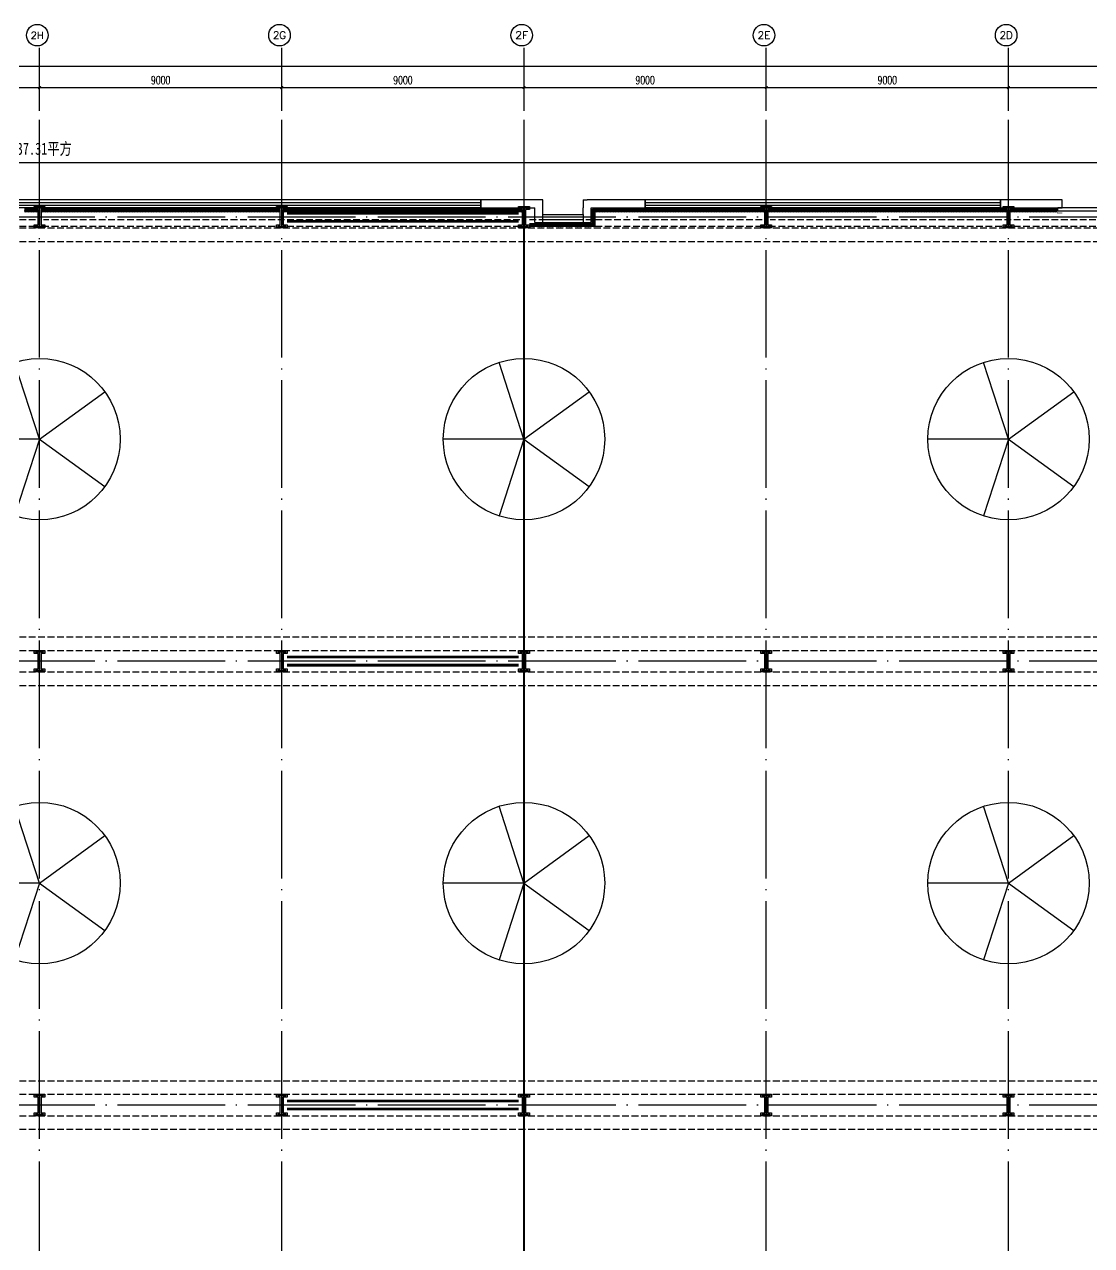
# Model space of a CAD drawing. Extents: x -555607 to 460190, y 498714 to 1664455.
# Drawn here: x -192416 to -152766, y 684346 to 729736 of the extents above; entities that cross this region are included whole.
import ezdxf
from ezdxf.enums import TextEntityAlignment as Align

# ---------------------------------------------------------------- set-up
doc = ezdxf.new("R2010")
doc.units = 0
doc.header["$LTSCALE"] = 1000
doc.header["$MEASUREMENT"] = 0
for name, pattern in [('10平面$0$DASH', [0.35, 0.25, -0.1]), ('CENTER', [2, 1.25, -0.25, 0.25, -0.25]), ('DASH', [0.35, 0.25, -0.1]), ('DOTE', [2.42, 2, -0.2, 0.02, -0.2])]:
    doc.linetypes.add(name, pattern=pattern)
doc.layers.get('Defpoints').update_dxf_attribs({"color": 210})
for name, color, linetype in [('10平面$0$WINDOW', 8, 'Continuous'), ('A-AXIS-D', 1, 'Continuous'), ('A-AXIS-DOTE', 14, 'DOTE'), ('A-HATCH-2', 251, 'Continuous'), ('A-HRAIL', 250, 'Continuous'), ('A-LIN-V', 9, 'Continuous'), ('A-SFCE', 30, 'Continuous'), ('A-WINDOW', 8, 'Continuous'), ('AS-COLN', 6, 'Continuous'), ('AS-WALL', 40, 'Continuous'), ('TH_DIM', 3, 'Continuous'), ('建-窗', 8, 'Continuous'), ('暖通', 7, 'Continuous')]:
    doc.layers.add(name, color=color, linetype=linetype)
doc.layers.add('柱间支撑', color=6, linetype='CENTER', lineweight=0)
doc.styles.add('_TCH_AXIS', font='COMPLEX', dxfattribs={"bigfont": 'GBCBIG'})
doc.styles.add('_TCH_DIM_T3', font='SIMPLEX', dxfattribs={"width": 0.705882, "bigfont": 'GBCBIG'})
doc.styles.get("Standard").update_dxf_attribs({"font": 'gbenor.shx', "bigfont": 'gbcbig.shx'})
doc.styles.add('图框宋体', font='', dxfattribs={"width": 0.75})
doc.styles.get('图框宋体').set_extended_font_data('SimSun')
doc.linetypes.add('字母', pattern='A,12.7,-5.08,["挡烟垂壁",Standard,S=2.54,R=0,X=-2.54,Y=-1.27],-5.08', length=22.86)
doc.dimstyles.new('_TCH_ARCH&&100', dxfattribs={"dimtxt": 297.5, "dimasz": 100, "dimexe": 100, "dimexo": 100, "dimgap": 126.25, "dimtad": 1, "dimdec": 0, "dimzin": 0, "dimdsep": 46, "dimtxsty": '_TCH_DIM_T3', "dimblk": 'ARCHTICK', "dimcen": 0.09, "dimclrt": 7, "dimazin": 2, "dimtfac": 1, "dimtdec": 0, "dimtix": 1, "dimtmove": 2, "dimatfit": 3, "dimfxl": 100, "dimtolj": 1, "dimtzin": 0, "dimarcsym": 0})
doc.dimstyles.new('_TCH_ARCH&&150', dxfattribs={"dimtxt": 446.25, "dimasz": 150, "dimexe": 375, "dimexo": 450, "dimgap": 150, "dimtad": 1, "dimdec": 0, "dimzin": 0, "dimdsep": 46, "dimtxsty": '_TCH_DIM_T3', "dimblk": 'ARCHTICK', "dimcen": 0.09, "dimclrt": 7, "dimazin": 2, "dimtfac": 1, "dimtdec": 0, "dimtix": 1, "dimtmove": 2, "dimatfit": 3, "dimfxl": 1, "dimtolj": 1, "dimtzin": 0, "dimarcsym": 0})

# ---------------------------------------------------------------- blocks, each defined once
blk = doc.blocks.new('WINDOW2DLIB$DYNSTYLE$00000005')
at = {"color": 0}
for points in [[(-0.5, 0.5), (-0.5, -0.5)], [(-0.5, 0.5), (0.5, 0.5)], [(0.5, -0.5), (0.5, 0.5)], [(0.5, 0.1667), (-0.5, 0.1667)], [(0.5, -0.1667), (-0.5, -0.1667)], [(-0.5, -0.5), (0.5, -0.5)]]:
    blk.add_lwpolyline(points, dxfattribs=at)
blk = doc.blocks.new('10平面$0$$DorLib2D$00000126')
at = {"color": 0, "linetype": 'Continuous'}
for p, q in [((-0.532, 0.5), (-0.532, 0.9)), ((0.532, 0.9), (0.532, 0.5))]:
    blk.add_line(p, q, dxfattribs=at)
at = {"color": 0, "linetype": '10平面$0$DASH'}
for p, q in [((-0.532, 0.9), (0.532, 0.9)), ((-0.532, 0.5), (0.532, 0.5))]:
    blk.add_line(p, q, dxfattribs=at)
blk = doc.blocks.new('42343243')
at = {"layer": 'AS-WALL'}
for p, q in [((-173154, 1223170), (-175454, 1223170)), ((-175454, 1223170), (-175454, 1222870)), ((-175454, 1222870), (-173454, 1222870)), ((-173454, 1222320), (-173454, 1222870)), ((-173154, 1222620), (-173154, 1223170)), ((-171654, 1223170), (-171504, 1223170)), ((-171654, 1223170), (-171654, 1222870)), ((-171654, 1222870), (-171654, 1222870)), ((-171654, 1222620), (-171654, 1222870)), ((-169354, 1223170), (-171504, 1223170)), ((-171354, 1222320), (-171354, 1222870)), ((-171354, 1222870), (-169354, 1222870)), ((-169354, 1222870), (-169354, 1223170)), ((-153854, 1223170), (-156154, 1223170)), ((-156154, 1223170), (-156154, 1222870)), ((-156154, 1222870), (-153854, 1222870)), ((-153854, 1222870), (-153854, 1223170)), ((-173154, 1222320), (-173154, 1222620)), ((-171654, 1222620), (-171654, 1222320)), ((-173454, 1222320), (-173154, 1222320)), ((-171654, 1222320), (-171354, 1222320))]:
    blk.add_line(p, q, dxfattribs=at)
at = {"layer": '10平面$0$WINDOW', "xscale": 5000, "yscale": 300, "zscale": 300, "rotation": 180}
blk.add_blockref('10平面$0$$DorLib2D$00000126', (-151354, 1223020), dxfattribs=at)
at = {"layer": '建-窗', "zscale": 300}
for p, xscale, yscale, rotation in [((-185904, 1223020), -20900, -300, 359.9999999994913), ((-162754, 1223020), -13200, -300, 359.9999999996728), ((-172404, 1222470), -1500, 300, 179.9999999999555)]:
    blk.add_blockref('WINDOW2DLIB$DYNSTYLE$00000005', p, dxfattribs=dict(at, xscale=xscale, yscale=yscale, rotation=rotation))
blk = doc.blocks.new('w4324324')
at = {"layer": 'A-HATCH-2', "color": 250}
for q in [(-1694760, 686605), (-1697614, 684532), (-1691907, 684532), (-1696524, 681178), (-1692997, 681178)]:
    blk.add_line((-1694760, 683605), q, dxfattribs=at)
blk.add_circle((-1694760, 683605), 3000, dxfattribs=at)
blk = doc.blocks.new('ner546')
at = {"layer": 'A-LIN-V'}
for p in [(614780, -10744), (631280, -10744), (614780, -28744), (631280, -28744), (614780, -46744), (631280, -46744)]:
    blk.add_blockref('w4324324', p, dxfattribs=at)
blk = doc.blocks.new('23124232432')
at = {"layer": '柱间支撑', "color": 250, "const_width": 100}
for points in [[(-174054, 722720), (-182654, 722720)], [(-174054, 722420), (-182654, 722420)], [(-174054, 706220), (-182654, 706220)], [(-174054, 705920), (-182654, 705920)], [(-174054, 689720), (-182654, 689720)], [(-174054, 689420), (-182654, 689420)]]:
    blk.add_lwpolyline(points, dxfattribs=at)
blk = doc.blocks.new('nt66')
at = {"layer": 'A-HATCH-2'}
blk.add_lwpolyline([(-195840, 766870), (-195440, 766870), (-195440, 766758), (-195586, 766758), (-195586, 766182), (-195440, 766182), (-195440, 766070), (-195840, 766070), (-195840, 766182), (-195694, 766182), (-195694, 766758), (-195840, 766758)], close=True, dxfattribs=at)
at = {"layer": 'AS-COLN'}
blk.add_lwpolyline([(-195790, 766820), (-195490, 766820), (-195490, 766808), (-195636, 766808), (-195636, 766132), (-195490, 766132), (-195490, 766120), (-195790, 766120), (-195790, 766132), (-195644, 766132), (-195644, 766808), (-195790, 766808)], close=True, dxfattribs=at)
blk = doc.blocks.new('_ArchTick')
at = {"color": 0, "linetype": 'ByBlock', "const_width": 0.4}
blk.add_lwpolyline([(-0.5, -0.5), (0.5, 0.5)], dxfattribs=at)
blk = doc.blocks.new('*D133')
at = {"layer": 'A-AXIS-D', "color": 0, "lineweight": -2, "transparency": 16777216}
for p, q in [((-286054, 726630), (-286054, 728290)), ((-286054, 728190), (-128054, 728190)), ((-128054, 726630), (-128054, 728290))]:
    blk.add_line(p, q, dxfattribs=at)
at = {"layer": 'Defpoints', "color": 0, "transparency": 16777216}
for p in [(-128054, 728190), (-286054, 726530), (-128054, 726530)]:
    blk.add_point(p, dxfattribs=at)
at = {"layer": 'A-AXIS-D', "color": 0, "lineweight": -2, "transparency": 16777216, "xscale": 100, "yscale": 100, "zscale": 100, "rotation": 180}
blk.add_blockref('_ArchTick', (-286054, 728190), dxfattribs=at)
at = {"layer": 'A-AXIS-D', "color": 0, "lineweight": -2, "transparency": 16777216, "xscale": 100, "yscale": 100, "zscale": 100}
blk.add_blockref('_ArchTick', (-128054, 728190), dxfattribs=at)
at = {"layer": 'A-AXIS-D', "color": 7, "transparency": 16777216, "insert": (-207054, 728465), "char_height": 297.5, "attachment_point": 5, "style": '_TCH_DIM_T3'}
blk.add_mtext('\\A1;158000', dxfattribs=at)
blk = doc.blocks.new('*D144')
at = {"layer": 'A-AXIS-D', "color": 0, "lineweight": -2, "transparency": 16777216}
for p, q in [((-200854, 726530), (-200854, 727490)), ((-200854, 727390), (-191854, 727390)), ((-191854, 726530), (-191854, 727490))]:
    blk.add_line(p, q, dxfattribs=at)
at = {"layer": 'Defpoints', "color": 0, "transparency": 16777216}
for p in [(-191854, 727390), (-200854, 726430), (-191854, 726430)]:
    blk.add_point(p, dxfattribs=at)
at = {"layer": 'A-AXIS-D', "color": 0, "lineweight": -2, "transparency": 16777216, "xscale": 100, "yscale": 100, "zscale": 100, "rotation": 180}
blk.add_blockref('_ArchTick', (-200854, 727390), dxfattribs=at)
at = {"layer": 'A-AXIS-D', "color": 0, "lineweight": -2, "transparency": 16777216, "xscale": 100, "yscale": 100, "zscale": 100}
blk.add_blockref('_ArchTick', (-191854, 727390), dxfattribs=at)
at = {"layer": 'A-AXIS-D', "color": 7, "transparency": 16777216, "insert": (-196354, 727665), "char_height": 297.5, "attachment_point": 5, "style": '_TCH_DIM_T3'}
blk.add_mtext('\\A1;9000', dxfattribs=at)
blk = doc.blocks.new('*D145')
at = {"layer": 'A-AXIS-D', "color": 0, "lineweight": -2, "transparency": 16777216}
for p, q in [((-191854, 726530), (-191854, 727490)), ((-191854, 727390), (-182854, 727390)), ((-182854, 726530), (-182854, 727490))]:
    blk.add_line(p, q, dxfattribs=at)
at = {"layer": 'Defpoints', "color": 0, "transparency": 16777216}
for p in [(-182854, 727390), (-191854, 726430), (-182854, 726430)]:
    blk.add_point(p, dxfattribs=at)
at = {"layer": 'A-AXIS-D', "color": 0, "lineweight": -2, "transparency": 16777216, "xscale": 100, "yscale": 100, "zscale": 100, "rotation": 180}
blk.add_blockref('_ArchTick', (-191854, 727390), dxfattribs=at)
at = {"layer": 'A-AXIS-D', "color": 0, "lineweight": -2, "transparency": 16777216, "xscale": 100, "yscale": 100, "zscale": 100}
blk.add_blockref('_ArchTick', (-182854, 727390), dxfattribs=at)
at = {"layer": 'A-AXIS-D', "color": 7, "transparency": 16777216, "insert": (-187354, 727665), "char_height": 297.5, "attachment_point": 5, "style": '_TCH_DIM_T3'}
blk.add_mtext('\\A1;9000', dxfattribs=at)
blk = doc.blocks.new('*D146')
at = {"layer": 'A-AXIS-D', "color": 0, "lineweight": -2, "transparency": 16777216}
for p, q in [((-182854, 726530), (-182854, 727490)), ((-182854, 727390), (-173854, 727390)), ((-173854, 726530), (-173854, 727490))]:
    blk.add_line(p, q, dxfattribs=at)
at = {"layer": 'Defpoints', "color": 0, "transparency": 16777216}
for p in [(-173854, 727390), (-182854, 726430), (-173854, 726430)]:
    blk.add_point(p, dxfattribs=at)
at = {"layer": 'A-AXIS-D', "color": 0, "lineweight": -2, "transparency": 16777216, "xscale": 100, "yscale": 100, "zscale": 100, "rotation": 180}
blk.add_blockref('_ArchTick', (-182854, 727390), dxfattribs=at)
at = {"layer": 'A-AXIS-D', "color": 0, "lineweight": -2, "transparency": 16777216, "xscale": 100, "yscale": 100, "zscale": 100}
blk.add_blockref('_ArchTick', (-173854, 727390), dxfattribs=at)
at = {"layer": 'A-AXIS-D', "color": 7, "transparency": 16777216, "insert": (-178354, 727665), "char_height": 297.5, "attachment_point": 5, "style": '_TCH_DIM_T3'}
blk.add_mtext('\\A1;9000', dxfattribs=at)
blk = doc.blocks.new('*D147')
at = {"layer": 'A-AXIS-D', "color": 0, "lineweight": -2, "transparency": 16777216}
for p, q in [((-173854, 726530), (-173854, 727490)), ((-173854, 727390), (-164854, 727390)), ((-164854, 726530), (-164854, 727490))]:
    blk.add_line(p, q, dxfattribs=at)
at = {"layer": 'Defpoints', "color": 0, "transparency": 16777216}
for p in [(-164854, 727390), (-173854, 726430), (-164854, 726430)]:
    blk.add_point(p, dxfattribs=at)
at = {"layer": 'A-AXIS-D', "color": 0, "lineweight": -2, "transparency": 16777216, "xscale": 100, "yscale": 100, "zscale": 100, "rotation": 180}
blk.add_blockref('_ArchTick', (-173854, 727390), dxfattribs=at)
at = {"layer": 'A-AXIS-D', "color": 0, "lineweight": -2, "transparency": 16777216, "xscale": 100, "yscale": 100, "zscale": 100}
blk.add_blockref('_ArchTick', (-164854, 727390), dxfattribs=at)
at = {"layer": 'A-AXIS-D', "color": 7, "transparency": 16777216, "insert": (-169354, 727665), "char_height": 297.5, "attachment_point": 5, "style": '_TCH_DIM_T3'}
blk.add_mtext('\\A1;9000', dxfattribs=at)
blk = doc.blocks.new('*D148')
at = {"layer": 'A-AXIS-D', "color": 0, "lineweight": -2, "transparency": 16777216}
for p, q in [((-164854, 726530), (-164854, 727490)), ((-164854, 727390), (-155854, 727390)), ((-155854, 726530), (-155854, 727490))]:
    blk.add_line(p, q, dxfattribs=at)
at = {"layer": 'Defpoints', "color": 0, "transparency": 16777216}
for p in [(-155854, 727390), (-164854, 726430), (-155854, 726430)]:
    blk.add_point(p, dxfattribs=at)
at = {"layer": 'A-AXIS-D', "color": 0, "lineweight": -2, "transparency": 16777216, "xscale": 100, "yscale": 100, "zscale": 100, "rotation": 180}
blk.add_blockref('_ArchTick', (-164854, 727390), dxfattribs=at)
at = {"layer": 'A-AXIS-D', "color": 0, "lineweight": -2, "transparency": 16777216, "xscale": 100, "yscale": 100, "zscale": 100}
blk.add_blockref('_ArchTick', (-155854, 727390), dxfattribs=at)
at = {"layer": 'A-AXIS-D', "color": 7, "transparency": 16777216, "insert": (-160354, 727665), "char_height": 297.5, "attachment_point": 5, "style": '_TCH_DIM_T3'}
blk.add_mtext('\\A1;9000', dxfattribs=at)
blk = doc.blocks.new('*D149')
at = {"layer": 'A-AXIS-D', "color": 0, "lineweight": -2, "transparency": 16777216}
for p, q in [((-155854, 726530), (-155854, 727490)), ((-155854, 727390), (-146854, 727390)), ((-146854, 726530), (-146854, 727490))]:
    blk.add_line(p, q, dxfattribs=at)
at = {"layer": 'Defpoints', "color": 0, "transparency": 16777216}
for p in [(-146854, 727390), (-155854, 726430), (-146854, 726430)]:
    blk.add_point(p, dxfattribs=at)
at = {"layer": 'A-AXIS-D', "color": 0, "lineweight": -2, "transparency": 16777216, "xscale": 100, "yscale": 100, "zscale": 100, "rotation": 180}
blk.add_blockref('_ArchTick', (-155854, 727390), dxfattribs=at)
at = {"layer": 'A-AXIS-D', "color": 0, "lineweight": -2, "transparency": 16777216, "xscale": 100, "yscale": 100, "zscale": 100}
blk.add_blockref('_ArchTick', (-146854, 727390), dxfattribs=at)
at = {"layer": 'A-AXIS-D', "color": 7, "transparency": 16777216, "insert": (-151354, 727665), "char_height": 297.5, "attachment_point": 5, "style": '_TCH_DIM_T3'}
blk.add_mtext('\\A1;9000', dxfattribs=at)
blk = doc.blocks.new('3333')
at = {"layer": 'A-SFCE', "color": 250, "const_width": 20}
blk.add_lwpolyline([(-227064, 766320), (-227064, 766510), (-227244, 766510), (-227244, 766320)], dxfattribs=at)
blk = doc.blocks.new('99平面图例外参$0$$LinePat$圆环')
for points in [[(0, 150), (300, 150)], [(0, 0), (300, 0)], [(0, -150), (300, -150)]]:
    blk.add_lwpolyline(points)
at = {"color": 0}
blk.add_circle((150, 0), 150, dxfattribs=at)
blk = doc.blocks.new('*D614')
at = {"layer": 'Defpoints', "color": 0, "transparency": 16777216}
for p in [(-128854, 724608), (-263854, 723746), (-128854, 723746)]:
    blk.add_point(p, dxfattribs=at)
at = {"layer": 'TH_DIM', "color": 0, "lineweight": -2, "transparency": 16777216}
for p, q in [((-263854, 724196), (-263854, 724983)), ((-128854, 724196), (-128854, 724983)), ((-263854, 724608), (-128854, 724608))]:
    blk.add_line(p, q, dxfattribs=at)
at = {"layer": 'TH_DIM', "color": 0, "lineweight": -2, "transparency": 16777216, "xscale": 150, "yscale": 150, "zscale": 150, "rotation": 180}
blk.add_blockref('_ArchTick', (-263854, 724608), dxfattribs=at)
at = {"layer": 'TH_DIM', "color": 0, "lineweight": -2, "transparency": 16777216, "xscale": 150, "yscale": 150, "zscale": 150}
blk.add_blockref('_ArchTick', (-128854, 724608), dxfattribs=at)
at = {"layer": 'TH_DIM', "color": 7, "transparency": 16777216, "insert": (-196354, 725056), "char_height": 446.25, "attachment_point": 5, "style": '图框宋体'}
blk.add_mtext('\\A1;本侧2R轴至2A轴储烟仓以下开窗(门)面积共计:37.31平方', dxfattribs=at)

msp = doc.modelspace()

# ---------------------------------------------------------------- linework, layer by layer
at = {"layer": 'A-AXIS-D'}
for centre in [(-191939.1, 729336.1), (-182939.1, 729336.1), (-173939.1, 729336.1), (-164939.1, 729336.1), (-155939.1, 729336.1)]:
    msp.add_circle(centre, 400, dxfattribs=at)
at = {"layer": 'A-AXIS-DOTE', "color": 250, "ltscale": 2}
for p, q in [((-191854.2, 635071.1), (-191854.2, 728870)), ((-182854.2, 635071.1), (-182854.2, 728870)), ((-173854.2, 635071.1), (-173854.2, 728870)), ((-164854.2, 635071.1), (-164854.2, 728870)), ((-155854.2, 635071.1), (-155854.2, 728870)), ((-122040, 722570), (-296250, 722570)), ((-122040, 706070), (-296250, 706070)), ((-122040, 689570), (-296250, 689570))]:
    msp.add_line(p, q, dxfattribs=at)
at = {"layer": 'A-HATCH-2', "color": 250, "linetype": 'DASH'}
for p, q in [((-263654.2, 722170), (-128354.2, 722170)), ((-263654.2, 721670), (-128354.2, 721670)), ((-263654.2, 706970), (-128354.2, 706970)), ((-263654.2, 706470), (-128354.2, 706470)), ((-263654.2, 705670), (-128354.2, 705670)), ((-263654.2, 705170), (-128354.2, 705170)), ((-263654.2, 690470), (-128354.2, 690470)), ((-263654.2, 689970), (-128354.2, 689970)), ((-263654.2, 689170), (-128354.2, 689170)), ((-263654.2, 688670), (-128354.2, 688670))]:
    msp.add_line(p, q, dxfattribs=at)
at = {"layer": 'A-SFCE', "color": 250, "linetype": 'DASH'}
for p, q in [((-192004.2, 722470), (-200704.2, 722470)), ((-192004.2, 722220), (-200704.2, 722220)), ((-174004.2, 722470), (-191704.2, 722470)), ((-174004.2, 722220), (-191704.2, 722220)), ((-165004.2, 722470), (-173704.2, 722470)), ((-165004.2, 722220), (-173704.2, 722220)), ((-147004.2, 722470), (-164704.2, 722470)), ((-147004.2, 722220), (-164704.2, 722220))]:
    msp.add_line(p, q, dxfattribs=at)
at = {"layer": '暖通', "color": 2, "linetype": '字母', "ltscale": 0.05, "const_width": 80}
msp.add_lwpolyline([(-173854.2, 722170), (-173854.2, 640470)], dxfattribs=at)

# ---------------------------------------------------------------- block references
at = {"color": 250}
for p in [(3785.8, -43900), (12785.8, -43900), (21785.8, -43900), (30785.8, -43900), (39785.8, -43900), (3785.8, -60400), (12785.8, -60400), (21785.8, -60400), (30785.8, -60400), (39785.8, -60400), (3785.8, -76900), (12785.8, -76900), (21785.8, -76900), (30785.8, -76900), (39785.8, -76900)]:
    msp.add_blockref('nt66', p, dxfattribs=at)
at = {"layer": 'A-HRAIL', "color": 250, "yscale": 0.3333333333111111, "zscale": 0.3333333333111111}
for p, xscale, rotation in [((-192314.3, 722814), -0.3384127419249668, 359.9999999997966), ((-192212.8, 722814), -0.3384127419249668, 359.9999999997966), ((-192111.2, 722814), -0.3384127419249668, 359.9999999997966), ((-192009.7, 722814), -0.3384127419249668, 359.9999999997966), ((-191908.2, 722814), -0.3384127419249668, 359.9999999997966), ((-191699.1, 722814), -0.336818181795725, 359.9999999997966), ((-191598.1, 722814), -0.336818181795725, 359.9999999997966), ((-191497, 722814), -0.336818181795725, 359.9999999997966), ((-191396, 722814), -0.336818181795725, 359.9999999997966), ((-191295, 722814), -0.336818181795725, 359.9999999997966), ((-191193.9, 722814), -0.336818181795725, 359.9999999997966), ((-191092.9, 722814), -0.336818181795725, 359.9999999997966), ((-190991.8, 722814), -0.336818181795725, 359.9999999997966), ((-190890.8, 722814), -0.336818181795725, 359.9999999997966), ((-190789.7, 722814), -0.336818181795725, 359.9999999997966), ((-190688.7, 722814), -0.336818181795725, 359.9999999997966), ((-190587.6, 722814), -0.336818181795725, 359.9999999997966), ((-190486.6, 722814), -0.336818181795725, 359.9999999997966), ((-190385.5, 722814), -0.336818181795725, 359.9999999997966), ((-190284.5, 722814), -0.336818181795725, 359.9999999997966), ((-190183.5, 722814), -0.336818181795725, 359.9999999997966), ((-190082.4, 722814), -0.336818181795725, 359.9999999997966), ((-189981.4, 722814), -0.336818181795725, 359.9999999997966), ((-189880.3, 722814), -0.336818181795725, 359.9999999997966), ((-189779.3, 722814), -0.336818181795725, 359.9999999997966), ((-189678.2, 722814), -0.336818181795725, 359.9999999997966), ((-189577.2, 722814), -0.336818181795725, 359.9999999997966), ((-189476.1, 722814), -0.336818181795725, 359.9999999997966), ((-189375.1, 722814), -0.336818181795725, 359.9999999997966), ((-189274, 722814), -0.336818181795725, 359.9999999997966), ((-189173, 722814), -0.336818181795725, 359.9999999997966), ((-189072, 722814), -0.336818181795725, 359.9999999997966), ((-188970.9, 722814), -0.336818181795725, 359.9999999997966), ((-188869.9, 722814), -0.336818181795725, 359.9999999997966), ((-188768.8, 722814), -0.336818181795725, 359.9999999997966), ((-188667.8, 722814), -0.336818181795725, 359.9999999997966), ((-188566.7, 722814), -0.336818181795725, 359.9999999997966), ((-188465.7, 722814), -0.336818181795725, 359.9999999997966), ((-188364.6, 722814), -0.336818181795725, 359.9999999997966), ((-188263.6, 722814), -0.336818181795725, 359.9999999997966), ((-188162.5, 722814), -0.336818181795725, 359.9999999997966), ((-188061.5, 722814), -0.336818181795725, 359.9999999997966), ((-187960.5, 722814), -0.336818181795725, 359.9999999997966), ((-187859.4, 722814), -0.336818181795725, 359.9999999997966), ((-187758.4, 722814), -0.336818181795725, 359.9999999997966), ((-187657.3, 722814), -0.336818181795725, 359.9999999997966), ((-187556.3, 722814), -0.336818181795725, 359.9999999997966), ((-187455.2, 722814), -0.336818181795725, 359.9999999997966), ((-187354.2, 722814), -0.336818181795725, 359.9999999997966), ((-187253.1, 722814), -0.336818181795725, 359.9999999997966), ((-187152.1, 722814), -0.336818181795725, 359.9999999997966), ((-187051, 722814), -0.336818181795725, 359.9999999997966), ((-186950, 722814), -0.336818181795725, 359.9999999997966), ((-186849, 722814), -0.336818181795725, 359.9999999997966), ((-186747.9, 722814), -0.336818181795725, 359.9999999997966), ((-186646.9, 722814), -0.336818181795725, 359.9999999997966), ((-186545.8, 722814), -0.336818181795725, 359.9999999997966), ((-186444.8, 722814), -0.336818181795725, 359.9999999997966), ((-186343.7, 722814), -0.336818181795725, 359.9999999997966), ((-186242.7, 722814), -0.336818181795725, 359.9999999997966), ((-186141.6, 722814), -0.336818181795725, 359.9999999997966), ((-186040.6, 722814), -0.336818181795725, 359.9999999997966), ((-185939.5, 722814), -0.336818181795725, 359.9999999997966), ((-185838.5, 722814), -0.336818181795725, 359.9999999997966), ((-185737.5, 722814), -0.336818181795725, 359.9999999997966), ((-185636.4, 722814), -0.336818181795725, 359.9999999997966), ((-185535.4, 722814), -0.336818181795725, 359.9999999997966), ((-185434.3, 722814), -0.336818181795725, 359.9999999997966), ((-185333.3, 722814), -0.336818181795725, 359.9999999997966), ((-185232.2, 722814), -0.336818181795725, 359.9999999997966), ((-185131.2, 722814), -0.336818181795725, 359.9999999997966), ((-185030.1, 722814), -0.336818181795725, 359.9999999997966), ((-184929.1, 722814), -0.336818181795725, 359.9999999997966), ((-184828, 722814), -0.336818181795725, 359.9999999997966), ((-184727, 722814), -0.336818181795725, 359.9999999997966), ((-184626, 722814), -0.336818181795725, 359.9999999997966), ((-184524.9, 722814), -0.336818181795725, 359.9999999997966), ((-184423.9, 722814), -0.336818181795725, 359.9999999997966), ((-184322.8, 722814), -0.336818181795725, 359.9999999997966), ((-184221.8, 722814), -0.336818181795725, 359.9999999997966), ((-184120.7, 722814), -0.336818181795725, 359.9999999997966), ((-184019.7, 722814), -0.336818181795725, 359.9999999997966), ((-183918.6, 722814), -0.336818181795725, 359.9999999997966), ((-183817.6, 722814), -0.336818181795725, 359.9999999997966), ((-183716.5, 722814), -0.336818181795725, 359.9999999997966), ((-183615.5, 722814), -0.336818181795725, 359.9999999997966), ((-183514.5, 722814), -0.336818181795725, 359.9999999997966), ((-183413.4, 722814), -0.336818181795725, 359.9999999997966), ((-183312.4, 722814), -0.336818181795725, 359.9999999997966), ((-183211.3, 722814), -0.336818181795725, 359.9999999997966), ((-183110.3, 722814), -0.336818181795725, 359.9999999997966), ((-183009.2, 722814), -0.336818181795725, 359.9999999997966), ((-182908.2, 722814), -0.336818181795725, 359.9999999997966), ((-182699.1, 722814), -0.3368181817957273, 359.9999999997966), ((-182598.1, 722814), -0.3368181817957273, 359.9999999997966), ((-182497, 722814), -0.3368181817957273, 359.9999999997966), ((-182396, 722814), -0.3368181817957273, 359.9999999997966), ((-182295, 722814), -0.3368181817957273, 359.9999999997966), ((-182193.9, 722814), -0.3368181817957273, 359.9999999997966), ((-182092.9, 722814), -0.3368181817957273, 359.9999999997966), ((-181991.8, 722814), -0.3368181817957273, 359.9999999997966), ((-181890.8, 722814), -0.3368181817957273, 359.9999999997966), ((-181789.7, 722814), -0.3368181817957273, 359.9999999997966), ((-181688.7, 722814), -0.3368181817957273, 359.9999999997966), ((-181587.6, 722814), -0.3368181817957273, 359.9999999997966), ((-181486.6, 722814), -0.3368181817957273, 359.9999999997966), ((-181385.5, 722814), -0.3368181817957273, 359.9999999997966), ((-181284.5, 722814), -0.3368181817957273, 359.9999999997966), ((-181183.5, 722814), -0.3368181817957273, 359.9999999997966), ((-181082.4, 722814), -0.3368181817957273, 359.9999999997966), ((-180981.4, 722814), -0.3368181817957273, 359.9999999997966), ((-180880.3, 722814), -0.3368181817957273, 359.9999999997966), ((-180779.3, 722814), -0.3368181817957273, 359.9999999997966), ((-180678.2, 722814), -0.3368181817957273, 359.9999999997966), ((-180577.2, 722814), -0.3368181817957273, 359.9999999997966), ((-180476.1, 722814), -0.3368181817957273, 359.9999999997966), ((-180375.1, 722814), -0.3368181817957273, 359.9999999997966), ((-180274, 722814), -0.3368181817957273, 359.9999999997966), ((-180173, 722814), -0.3368181817957273, 359.9999999997966), ((-180072, 722814), -0.3368181817957273, 359.9999999997966), ((-179970.9, 722814), -0.3368181817957273, 359.9999999997966), ((-179869.9, 722814), -0.3368181817957273, 359.9999999997966), ((-179768.8, 722814), -0.3368181817957273, 359.9999999997966), ((-179667.8, 722814), -0.3368181817957273, 359.9999999997966), ((-179566.7, 722814), -0.3368181817957273, 359.9999999997966), ((-179465.7, 722814), -0.3368181817957273, 359.9999999997966), ((-179364.6, 722814), -0.3368181817957273, 359.9999999997966), ((-179263.6, 722814), -0.3368181817957273, 359.9999999997966), ((-179162.5, 722814), -0.3368181817957273, 359.9999999997966), ((-179061.5, 722814), -0.3368181817957273, 359.9999999997966), ((-178960.5, 722814), -0.3368181817957273, 359.9999999997966), ((-178859.4, 722814), -0.3368181817957273, 359.9999999997966), ((-178758.4, 722814), -0.3368181817957273, 359.9999999997966), ((-178657.3, 722814), -0.3368181817957273, 359.9999999997966), ((-178556.3, 722814), -0.3368181817957273, 359.9999999997966), ((-178455.2, 722814), -0.3368181817957273, 359.9999999997966), ((-178354.2, 722814), -0.3368181817957273, 359.9999999997966), ((-178253.1, 722814), -0.3368181817957273, 359.9999999997966), ((-178152.1, 722814), -0.3368181817957273, 359.9999999997966), ((-178051, 722814), -0.3368181817957273, 359.9999999997966), ((-177950, 722814), -0.3368181817957273, 359.9999999997966), ((-177849, 722814), -0.3368181817957273, 359.9999999997966), ((-177747.9, 722814), -0.3368181817957273, 359.9999999997966), ((-177646.9, 722814), -0.3368181817957273, 359.9999999997966), ((-177545.8, 722814), -0.3368181817957273, 359.9999999997966), ((-177444.8, 722814), -0.3368181817957273, 359.9999999997966), ((-177343.7, 722814), -0.3368181817957273, 359.9999999997966), ((-177242.7, 722814), -0.3368181817957273, 359.9999999997966), ((-177141.6, 722814), -0.3368181817957273, 359.9999999997966), ((-177040.6, 722814), -0.3368181817957273, 359.9999999997966), ((-176939.5, 722814), -0.3368181817957273, 359.9999999997966), ((-176838.5, 722814), -0.3368181817957273, 359.9999999997966), ((-176737.5, 722814), -0.3368181817957273, 359.9999999997966), ((-176636.4, 722814), -0.3368181817957273, 359.9999999997966), ((-176535.4, 722814), -0.3368181817957273, 359.9999999997966), ((-176434.3, 722814), -0.3368181817957273, 359.9999999997966), ((-176333.3, 722814), -0.3368181817957273, 359.9999999997966), ((-176232.2, 722814), -0.3368181817957273, 359.9999999997966), ((-176131.2, 722814), -0.3368181817957273, 359.9999999997966), ((-176030.1, 722814), -0.3368181817957273, 359.9999999997966), ((-175929.1, 722814), -0.3368181817957273, 359.9999999997966), ((-175828, 722814), -0.3368181817957273, 359.9999999997966), ((-175727, 722814), -0.3368181817957273, 359.9999999997966), ((-175626, 722814), -0.3368181817957273, 359.9999999997966), ((-175524.9, 722814), -0.3368181817957273, 359.9999999997966), ((-175423.9, 722814), -0.3368181817957273, 359.9999999997966), ((-175322.8, 722814), -0.3368181817957273, 359.9999999997966), ((-175221.8, 722814), -0.3368181817957273, 359.9999999997966), ((-175120.7, 722814), -0.3368181817957273, 359.9999999997966), ((-175019.7, 722814), -0.3368181817957273, 359.9999999997966), ((-174918.6, 722814), -0.3368181817957273, 359.9999999997966), ((-174817.6, 722814), -0.3368181817957273, 359.9999999997966), ((-174716.5, 722814), -0.3368181817957273, 359.9999999997966), ((-174615.5, 722814), -0.3368181817957273, 359.9999999997966), ((-174514.5, 722814), -0.3368181817957273, 359.9999999997966), ((-174413.4, 722814), -0.3368181817957273, 359.9999999997966), ((-174312.4, 722814), -0.3368181817957273, 359.9999999997966), ((-174211.3, 722814), -0.3368181817957273, 359.9999999997966), ((-174110.3, 722814), -0.3368181817957273, 359.9999999997966), ((-174009.2, 722814), -0.3368181817957273, 359.9999999997966), ((-173908.2, 722814), -0.3368181817957273, 359.9999999997966), ((-171254.2, 722761.7), -0.3611111226889233, 270), ((-171202.7, 722814), -0.3384127415271159, 359.9999999997966), ((-171254.2, 722653.3), -0.3611111226889233, 270), ((-171254.2, 722545), -0.3611111226889233, 270), ((-171101.1, 722814), -0.3384127415271159, 359.9999999997966), ((-170999.6, 722814), -0.3384127415271159, 359.9999999997966), ((-170898.1, 722814), -0.3384127415271159, 359.9999999997966), ((-170796.6, 722814), -0.3384127415271159, 359.9999999997966), ((-170695, 722814), -0.3384127415271159, 359.9999999997966), ((-170593.5, 722814), -0.3384127415271159, 359.9999999997966), ((-170492, 722814), -0.3384127415271159, 359.9999999997966), ((-170390.5, 722814), -0.3384127415271159, 359.9999999997966), ((-170288.9, 722814), -0.3384127415271159, 359.9999999997966), ((-170187.4, 722814), -0.3384127415271159, 359.9999999997966), ((-170085.9, 722814), -0.3384127415271159, 359.9999999997966), ((-169984.4, 722814), -0.3384127415271159, 359.9999999997966), ((-169882.9, 722814), -0.3384127415271159, 359.9999999997966), ((-169781.3, 722814), -0.3384127415271159, 359.9999999997966), ((-169679.8, 722814), -0.3384127415271159, 359.9999999997966), ((-169578.3, 722814), -0.3384127415271159, 359.9999999997966), ((-169476.8, 722814), -0.3384127415271159, 359.9999999997966), ((-169375.2, 722814), -0.3384127415271159, 359.9999999997966), ((-169273.7, 722814), -0.3384127415271159, 359.9999999997966), ((-169172.2, 722814), -0.3384127415271159, 359.9999999997966), ((-169070.7, 722814), -0.3384127415271159, 359.9999999997966), ((-168969.1, 722814), -0.3384127415271159, 359.9999999997966), ((-168867.6, 722814), -0.3384127415271159, 359.9999999997966), ((-168766.1, 722814), -0.3384127415271159, 359.9999999997966), ((-168664.6, 722814), -0.3384127415271159, 359.9999999997966), ((-168563, 722814), -0.3384127415271159, 359.9999999997966), ((-168461.5, 722814), -0.3384127415271159, 359.9999999997966), ((-168360, 722814), -0.3384127415271159, 359.9999999997966), ((-168258.5, 722814), -0.3384127415271159, 359.9999999997966), ((-168156.9, 722814), -0.3384127415271159, 359.9999999997966), ((-168055.4, 722814), -0.3384127415271159, 359.9999999997966), ((-167953.9, 722814), -0.3384127415271159, 359.9999999997966), ((-167852.4, 722814), -0.3384127415271159, 359.9999999997966), ((-167750.9, 722814), -0.3384127415271159, 359.9999999997966), ((-167649.3, 722814), -0.3384127415271159, 359.9999999997966), ((-167547.8, 722814), -0.3384127415271159, 359.9999999997966), ((-167446.3, 722814), -0.3384127415271159, 359.9999999997966), ((-167344.8, 722814), -0.3384127415271159, 359.9999999997966), ((-167243.2, 722814), -0.3384127415271159, 359.9999999997966), ((-167141.7, 722814), -0.3384127415271159, 359.9999999997966), ((-167040.2, 722814), -0.3384127415271159, 359.9999999997966), ((-166938.7, 722814), -0.3384127415271159, 359.9999999997966), ((-166837.1, 722814), -0.3384127415271159, 359.9999999997966), ((-166735.6, 722814), -0.3384127415271159, 359.9999999997966), ((-166634.1, 722814), -0.3384127415271159, 359.9999999997966), ((-166532.6, 722814), -0.3384127415271159, 359.9999999997966), ((-166431, 722814), -0.3384127415271159, 359.9999999997966), ((-166329.5, 722814), -0.3384127415271159, 359.9999999997966), ((-166228, 722814), -0.3384127415271159, 359.9999999997966), ((-166126.5, 722814), -0.3384127415271159, 359.9999999997966), ((-166024.9, 722814), -0.3384127415271159, 359.9999999997966), ((-165923.4, 722814), -0.3384127415271159, 359.9999999997966), ((-165821.9, 722814), -0.3384127415271159, 359.9999999997966), ((-165720.4, 722814), -0.3384127415271159, 359.9999999997966), ((-165618.9, 722814), -0.3384127415271159, 359.9999999997966), ((-165517.3, 722814), -0.3384127415271159, 359.9999999997966), ((-165415.8, 722814), -0.3384127415271159, 359.9999999997966), ((-165314.3, 722814), -0.3384127415271159, 359.9999999997966), ((-165212.8, 722814), -0.3384127415271159, 359.9999999997966), ((-165111.2, 722814), -0.3384127415271159, 359.9999999997966), ((-165009.7, 722814), -0.3384127415271159, 359.9999999997966), ((-164908.2, 722814), -0.3384127415271159, 359.9999999997966), ((-164699.1, 722814), -0.3368181817957239, 359.9999999997966), ((-164598.1, 722814), -0.3368181817957239, 359.9999999997966), ((-164497, 722814), -0.3368181817957239, 359.9999999997966), ((-164396, 722814), -0.3368181817957239, 359.9999999997966), ((-164295, 722814), -0.3368181817957239, 359.9999999997966), ((-164193.9, 722814), -0.3368181817957239, 359.9999999997966), ((-164092.9, 722814), -0.3368181817957239, 359.9999999997966), ((-163991.8, 722814), -0.3368181817957239, 359.9999999997966), ((-163890.8, 722814), -0.3368181817957239, 359.9999999997966), ((-163789.7, 722814), -0.3368181817957239, 359.9999999997966), ((-163688.7, 722814), -0.3368181817957239, 359.9999999997966), ((-163587.6, 722814), -0.3368181817957239, 359.9999999997966), ((-163486.6, 722814), -0.3368181817957239, 359.9999999997966), ((-163385.5, 722814), -0.3368181817957239, 359.9999999997966), ((-163284.5, 722814), -0.3368181817957239, 359.9999999997966), ((-163183.5, 722814), -0.3368181817957239, 359.9999999997966), ((-163082.4, 722814), -0.3368181817957239, 359.9999999997966), ((-162981.4, 722814), -0.3368181817957239, 359.9999999997966), ((-162880.3, 722814), -0.3368181817957239, 359.9999999997966), ((-162779.3, 722814), -0.3368181817957239, 359.9999999997966), ((-162678.2, 722814), -0.3368181817957239, 359.9999999997966), ((-162577.2, 722814), -0.3368181817957239, 359.9999999997966), ((-162476.1, 722814), -0.3368181817957239, 359.9999999997966), ((-162375.1, 722814), -0.3368181817957239, 359.9999999997966), ((-162274, 722814), -0.3368181817957239, 359.9999999997966), ((-162173, 722814), -0.3368181817957239, 359.9999999997966), ((-162072, 722814), -0.3368181817957239, 359.9999999997966), ((-161970.9, 722814), -0.3368181817957239, 359.9999999997966), ((-161869.9, 722814), -0.3368181817957239, 359.9999999997966), ((-161768.8, 722814), -0.3368181817957239, 359.9999999997966), ((-161667.8, 722814), -0.3368181817957239, 359.9999999997966), ((-161566.7, 722814), -0.3368181817957239, 359.9999999997966), ((-161465.7, 722814), -0.3368181817957239, 359.9999999997966), ((-161364.6, 722814), -0.3368181817957239, 359.9999999997966), ((-161263.6, 722814), -0.3368181817957239, 359.9999999997966), ((-161162.5, 722814), -0.3368181817957239, 359.9999999997966), ((-161061.5, 722814), -0.3368181817957239, 359.9999999997966), ((-160960.5, 722814), -0.3368181817957239, 359.9999999997966), ((-160859.4, 722814), -0.3368181817957239, 359.9999999997966), ((-160758.4, 722814), -0.3368181817957239, 359.9999999997966), ((-160657.3, 722814), -0.3368181817957239, 359.9999999997966), ((-160556.3, 722814), -0.3368181817957239, 359.9999999997966), ((-160455.2, 722814), -0.3368181817957239, 359.9999999997966), ((-160354.2, 722814), -0.3368181817957239, 359.9999999997966), ((-160253.1, 722814), -0.3368181817957239, 359.9999999997966), ((-160152.1, 722814), -0.3368181817957239, 359.9999999997966), ((-160051, 722814), -0.3368181817957239, 359.9999999997966), ((-159950, 722814), -0.3368181817957239, 359.9999999997966), ((-159849, 722814), -0.3368181817957239, 359.9999999997966), ((-159747.9, 722814), -0.3368181817957239, 359.9999999997966), ((-159646.9, 722814), -0.3368181817957239, 359.9999999997966), ((-159545.8, 722814), -0.3368181817957239, 359.9999999997966), ((-159444.8, 722814), -0.3368181817957239, 359.9999999997966), ((-159343.7, 722814), -0.3368181817957239, 359.9999999997966), ((-159242.7, 722814), -0.3368181817957239, 359.9999999997966), ((-159141.6, 722814), -0.3368181817957239, 359.9999999997966), ((-159040.6, 722814), -0.3368181817957239, 359.9999999997966), ((-158939.5, 722814), -0.3368181817957239, 359.9999999997966), ((-158838.5, 722814), -0.3368181817957239, 359.9999999997966), ((-158737.5, 722814), -0.3368181817957239, 359.9999999997966), ((-158636.4, 722814), -0.3368181817957239, 359.9999999997966), ((-158535.4, 722814), -0.3368181817957239, 359.9999999997966), ((-158434.3, 722814), -0.3368181817957239, 359.9999999997966), ((-158333.3, 722814), -0.3368181817957239, 359.9999999997966), ((-158232.2, 722814), -0.3368181817957239, 359.9999999997966), ((-158131.2, 722814), -0.3368181817957239, 359.9999999997966), ((-158030.1, 722814), -0.3368181817957239, 359.9999999997966), ((-157929.1, 722814), -0.3368181817957239, 359.9999999997966), ((-157828, 722814), -0.3368181817957239, 359.9999999997966), ((-157727, 722814), -0.3368181817957239, 359.9999999997966), ((-157626, 722814), -0.3368181817957239, 359.9999999997966), ((-157524.9, 722814), -0.3368181817957239, 359.9999999997966), ((-157423.9, 722814), -0.3368181817957239, 359.9999999997966), ((-157322.8, 722814), -0.3368181817957239, 359.9999999997966), ((-157221.8, 722814), -0.3368181817957239, 359.9999999997966), ((-157120.7, 722814), -0.3368181817957239, 359.9999999997966), ((-157019.7, 722814), -0.3368181817957239, 359.9999999997966), ((-156918.6, 722814), -0.3368181817957239, 359.9999999997966), ((-156817.6, 722814), -0.3368181817957239, 359.9999999997966), ((-156716.5, 722814), -0.3368181817957239, 359.9999999997966), ((-156615.5, 722814), -0.3368181817957239, 359.9999999997966), ((-156514.5, 722814), -0.3368181817957239, 359.9999999997966), ((-156413.4, 722814), -0.3368181817957239, 359.9999999997966), ((-156312.4, 722814), -0.3368181817957239, 359.9999999997966), ((-156211.3, 722814), -0.3368181817957239, 359.9999999997966), ((-156110.3, 722814), -0.3368181817957239, 359.9999999997966), ((-156009.2, 722814), -0.3368181817957239, 359.9999999997966), ((-155908.2, 722814), -0.3368181817957239, 359.9999999997966), ((-155696.8, 722814), -0.3444734679202548, 359.9999999997949), ((-155593.5, 722814), -0.3444734679202548, 359.9999999997949), ((-155490.2, 722814), -0.3444734679202548, 359.9999999997949), ((-155386.8, 722814), -0.3444734679202548, 359.9999999997949), ((-155283.5, 722814), -0.3444734679202548, 359.9999999997949), ((-155180.1, 722814), -0.3444734679202548, 359.9999999997949), ((-155076.8, 722814), -0.3444734679202548, 359.9999999997949), ((-154973.4, 722814), -0.3444734679202548, 359.9999999997949), ((-154870.1, 722814), -0.3444734679202548, 359.9999999997949), ((-154766.8, 722814), -0.3444734679202548, 359.9999999997949), ((-154663.4, 722814), -0.3444734679202548, 359.9999999997949), ((-154560.1, 722814), -0.3444734679202548, 359.9999999997949), ((-154456.7, 722814), -0.3444734679202548, 359.9999999997949), ((-154353.4, 722814), -0.3444734679202548, 359.9999999997949), ((-154250.1, 722814), -0.3444734679202548, 359.9999999997949), ((-154146.7, 722814), -0.3444734679202548, 359.9999999997949), ((-154043.4, 722814), -0.3444734679202548, 359.9999999997949), ((-171254.2, 722436.7), -0.3611111226889233, 270), ((-171254.2, 722328.3), -0.3611111226889233, 270), ((-171254.2, 722220), -0.3611111226889233, 270)]:
    msp.add_blockref('99平面图例外参$0$$LinePat$圆环', p, dxfattribs=dict(at, xscale=xscale, rotation=rotation))
at = {"layer": 'A-HRAIL', "color": 250, "xscale": -0.3402776645396762, "yscale": 0.3333333333111111, "zscale": 0.3333333333111111}
for p in [(-173552.1, 722270), (-173450, 722270), (-173347.9, 722270), (-173245.9, 722270), (-173143.8, 722270), (-173041.7, 722270), (-172939.6, 722270), (-172837.5, 722270), (-172735.4, 722270), (-172633.4, 722270), (-172531.3, 722270), (-172429.2, 722270), (-172327.1, 722270), (-172225, 722270), (-172122.9, 722270), (-172020.9, 722270), (-171918.8, 722270), (-171816.7, 722270), (-171714.6, 722270), (-171612.5, 722270), (-171510.4, 722270), (-171408.4, 722270), (-171306.3, 722270), (-171204.2, 722270)]:
    msp.add_blockref('99平面图例外参$0$$LinePat$圆环', p, dxfattribs=at)
at = {"layer": 'A-LIN-V', "color": 250, "rotation": 90.00000000000001}
msp.add_blockref('ner546', (481006.5, 1777800), dxfattribs=at)
at = {"layer": 'A-SFCE', "color": 250, "rotation": 90}
msp.add_blockref('3333', (612466.6, 949974.2), dxfattribs=at)
at = {"layer": 'A-WINDOW'}
msp.add_blockref('42343243', (0, -499950), dxfattribs=at)
at = {"layer": '柱间支撑'}
msp.add_blockref('23124232432', (0, 0), dxfattribs=at)

# ---------------------------------------------------------------- texts
at = {"layer": 'A-AXIS-D', "color": 7, "style": '_TCH_AXIS'}
for s, height, p, p2 in [('2H', 260.31, (-192187, 729206), (-191691.2, 729206)), ('2G', 270.86, (-183184.2, 729200.7), (-182694, 729200.7)), ('2F', 282.17, (-174180.9, 729195), (-173697.2, 729195)), ('2E', 282.17, (-165180.9, 729195), (-164697.2, 729195)), ('2D', 276.42, (-156182.6, 729197.9), (-155695.6, 729197.9))]:
    msp.add_text(s, height=height, dxfattribs=at).set_placement(p, p2, align=Align.FIT)

# ---------------------------------------------------------------- dimensions: what is measured, and where the dimension line sits
at = {"layer": 'A-AXIS-D'}
for base, p1, p2, text, picture, middle in [((-128054.2, 728190), (-286054.2, 726530), (-128054.2, 726530), '158000', '*D133', (-207054.2, 728465)), ((-191854.2, 727390), (-200854.2, 726430), (-191854.2, 726430), '9000', '*D144', (-196354.2, 727665)), ((-182854.2, 727390), (-191854.2, 726430), (-182854.2, 726430), '9000', '*D145', (-187354.2, 727665)), ((-173854.2, 727390), (-182854.2, 726430), (-173854.2, 726430), '9000', '*D146', (-178354.2, 727665)), ((-164854.2, 727390), (-173854.2, 726430), (-164854.2, 726430), '9000', '*D147', (-169354.2, 727665)), ((-155854.2, 727390), (-164854.2, 726430), (-155854.2, 726430), '9000', '*D148', (-160354.2, 727665)), ((-146854.2, 727390), (-155854.2, 726430), (-146854.2, 726430), '9000', '*D149', (-151354.2, 727665))]:
    dim = msp.add_linear_dim(base=base, p1=p1, p2=p2, angle=0, text=text, dimstyle='_TCH_ARCH&&100', override={"dimgap": 0}, dxfattribs=at)
    dim.commit()
    dim.dimension.update_dxf_attribs({"geometry": picture, "text_midpoint": middle, "dimtype": 129})
at = {"layer": 'TH_DIM', "color": 7}
dim = msp.add_aligned_dim(p1=(-263854.2, 723746), p2=(-128854.2, 723746), distance=862, text='本侧2R轴至2A轴储烟仓以下开窗(门)面积共计:37.31平方', dimstyle='_TCH_ARCH&&150', override={"dimtxsty": '图框宋体'}, dxfattribs=at)
dim.commit()
dim.dimension.update_dxf_attribs({"geometry": '*D614', "text_midpoint": (-196354.2, 725055.9)})

doc.saveas('drawing.dxf')
